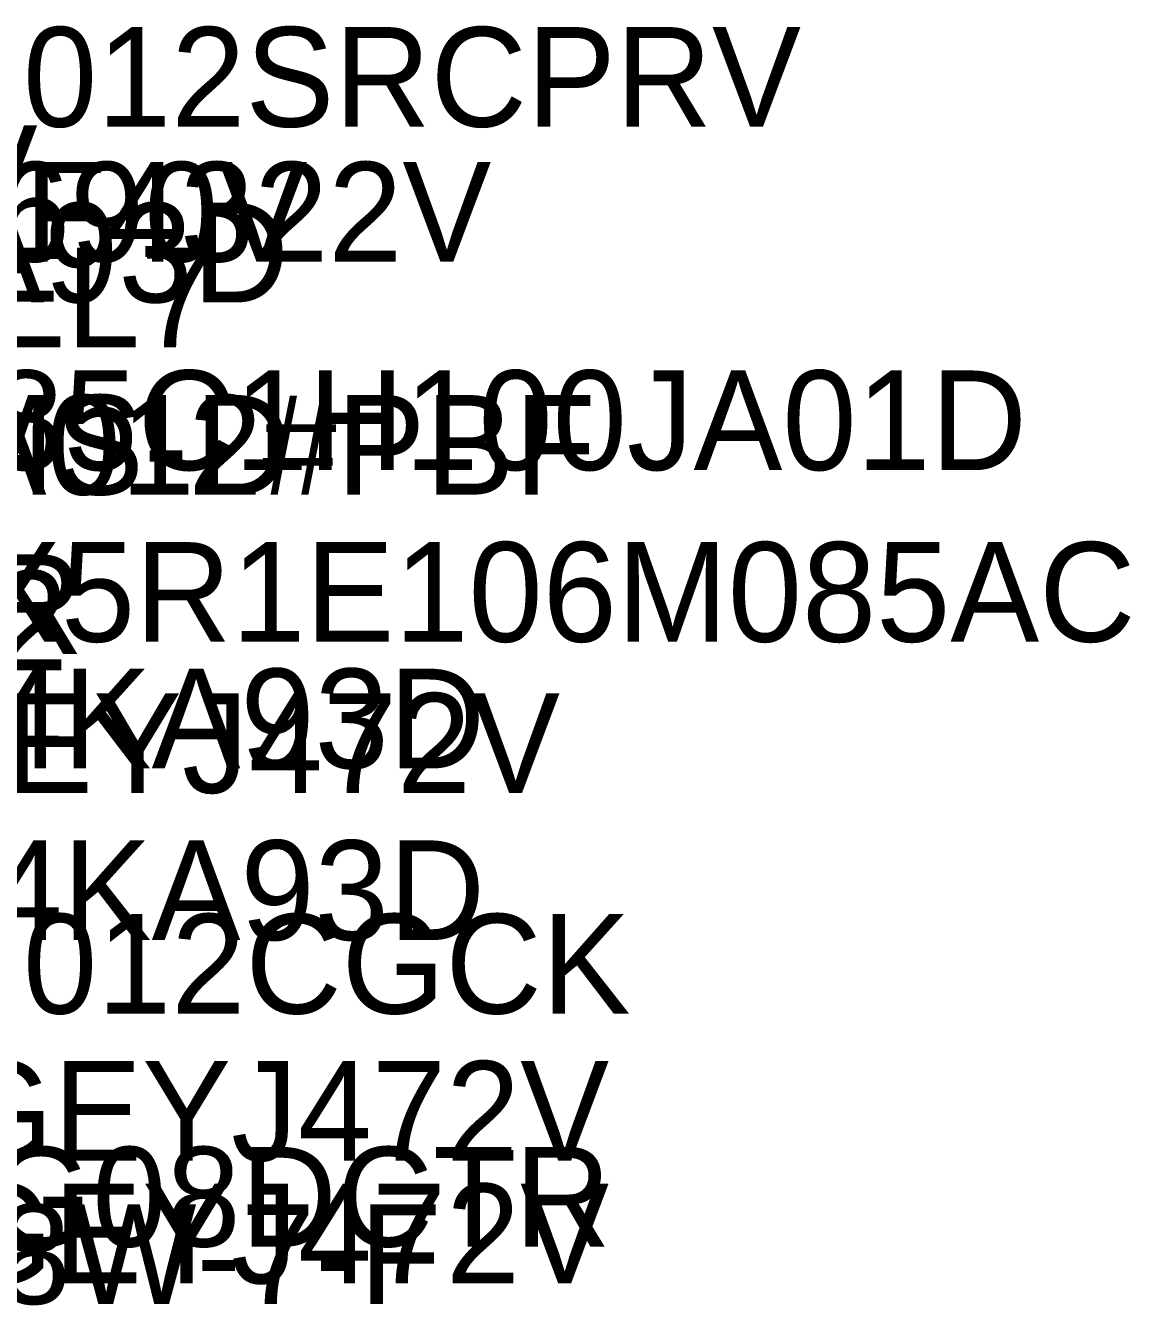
# Model space of a CAD drawing. Extents: x -18 to 179, y -60 to 172.
# Drawn here: x 156.85 to 179.37, y 50.48 to 76.57 of the extents above; entities that cross this region are included whole.
import ezdxf
from ezdxf.enums import TextEntityAlignment as Align

# ---------------------------------------------------------------- set-up
doc = ezdxf.new("R2010")
doc.units = 0
doc.header["$MEASUREMENT"] = 0
doc.layers.add('ASSEMBLY_PART_NUMBERS_TOP', color=102, linetype='CONTINUOUS')
doc.styles.add('VERIBEST_GERBER_0', font='txt')

msp = doc.modelspace()

# ---------------------------------------------------------------- texts
at = {"layer": 'ASSEMBLY_PART_NUMBERS_TOP', "style": 'VERIBEST_GERBER_0'}
for s, p in [('APT2012SRCPRV', (150, 76.54)), ('ERJ-6GEY0R00V', (135.5, 74.54)), ('ERJ-6ENF1690V', (141.75, 73.79)), ('ERJ-6ENF4322V', (145.5, 73.79)), ('GRM188R71H104KA93D', (131.25, 72.96)), ('ADM1086AKSZ-REEL7', (132, 72.04)), ('GRM1885C1H100JA01D', (146.75, 69.54)), ('GRM2165C1H222JA01D', (131.75, 69.04)), ('LTC2913IMS-2#PBF', (143.25, 69.04)), ('C3216X5R1E106M085AC', (147.75, 66.04)), ('SN74LVC1G08DBVR', (131.75, 65.79)), ('MGSHV-0_2-D1_6xd0.62', (126.75, 65.46)), ('GRM188R71H104KA93D', (135.25, 63.46)), ('ERJ-3GEYJ472V', (146.75, 62.96)), ('GRM188R71H104KA93D', (135.25, 59.96)), ('APT2012CGCK', (150, 58.46)), ('ERJ-3GEYJ472V', (147.75, 55.46)), ('SN74LVC2G08DCTR', (142.5, 53.71)), ('ERJ-3GEYJ472V', (147.75, 52.96)), ('1N4148W-7-F', (148.25, 52.54))]:
    msp.add_text(s, height=2.032, dxfattribs=at).set_placement(p, align=Align.TOP_LEFT)

doc.saveas('drawing.dxf')
